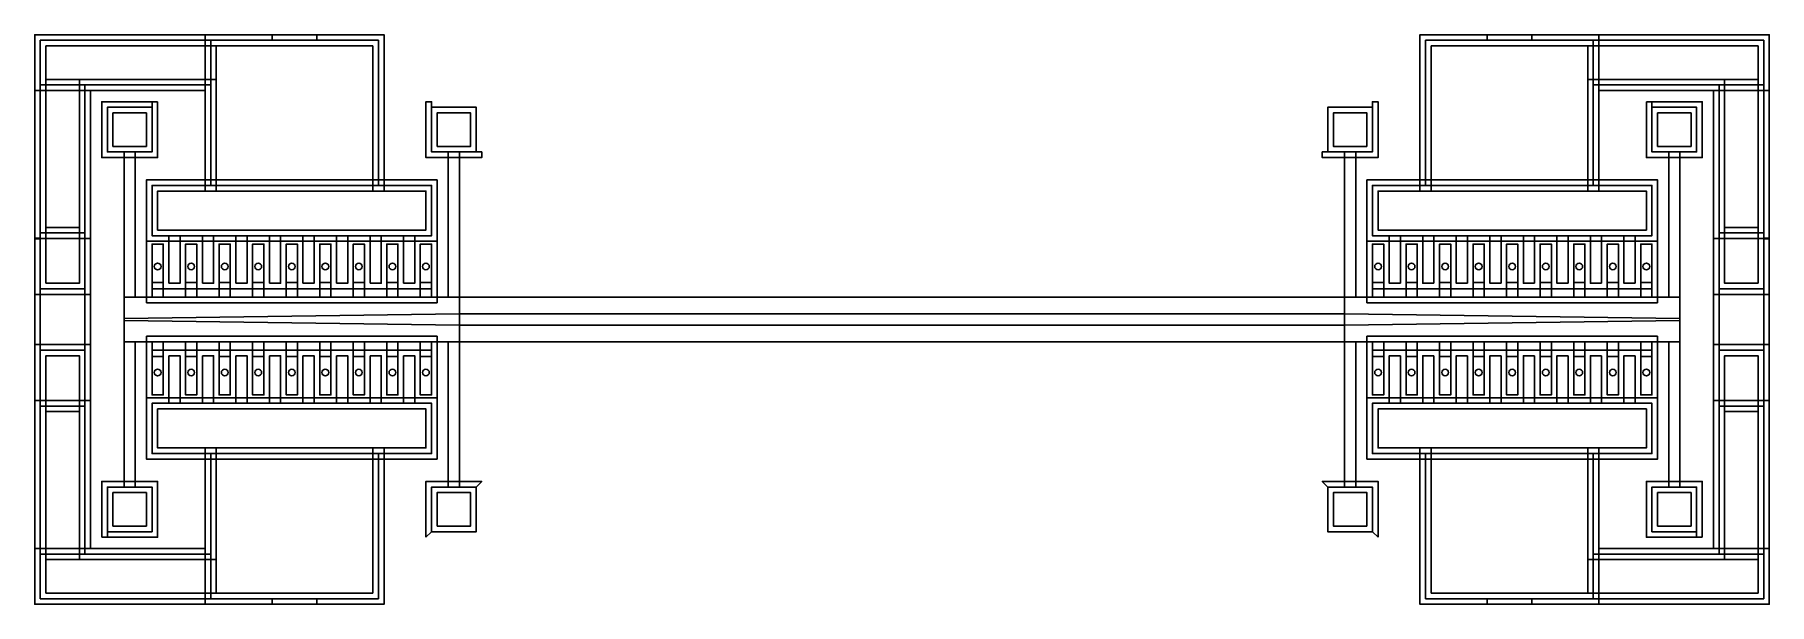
# Model space of a CAD drawing. Extents: x -46 to 109, y 9 to 60.
import ezdxf

# ---------------------------------------------------------------- set-up
doc = ezdxf.new("R2010")
doc.units = 0
for name, color, linetype in [('Oxide_FTE_drawing', 7, 'CONTINUOUS'), ('Oxide_PTE_drawing', 7, 'CONTINUOUS'), ('Poly_FTE', 7, 'CONTINUOUS'), ('Poly_PTE', 7, 'CONTINUOUS'), ('Si_FTE', 7, 'CONTINUOUS')]:
    doc.layers.add(name, color=color, linetype=linetype)

msp = doc.modelspace()

# ---------------------------------------------------------------- linework, layer by layer
at = {"layer": 'Oxide_FTE_drawing'}
for points in [[(-44.891, 56.147), (-29.641, 56.147), (-29.641, 59.147), (-44.891, 59.147)], [(-29.641, 46.147), (-15.641, 46.147), (-15.641, 59.147), (-29.641, 59.147)], [(93.042, 46.147), (79.042, 46.147), (79.042, 59.147), (93.042, 59.147)], [(108.292, 56.147), (93.042, 56.147), (93.042, 59.147), (108.292, 59.147)], [(-44.891, 42.897), (-41.891, 42.897), (-41.891, 56.147), (-44.891, 56.147)], [(108.292, 42.897), (105.292, 42.897), (105.292, 56.147), (108.292, 56.147)], [(-35.891, 53.147), (-38.891, 53.147), (-38.891, 50.147), (-35.891, 50.147)], [(-9.891, 50.147), (-6.891, 50.147), (-6.891, 53.147), (-9.891, 53.147)], [(73.292, 50.147), (70.292, 50.147), (70.292, 53.147), (73.292, 53.147)], [(99.292, 53.147), (102.292, 53.147), (102.292, 50.147), (99.292, 50.147)], [(-34.891, 42.647), (-10.891, 42.647), (-10.891, 46.147), (-34.891, 46.147)], [(98.292, 42.647), (74.292, 42.647), (74.292, 46.147), (98.292, 46.147)], [(-44.891, 37.897), (-41.891, 37.897), (-41.891, 42.897), (-44.891, 42.897)], [(108.292, 37.897), (105.292, 37.897), (105.292, 42.897), (108.292, 42.897)], [(-44.891, 26.397), (-41.891, 26.397), (-41.891, 31.397), (-44.891, 31.397)], [(108.292, 26.397), (105.292, 26.397), (105.292, 31.397), (108.292, 31.397)], [(-44.891, 26.397), (-41.891, 26.397), (-41.891, 13.147), (-44.891, 13.147)], [(-34.891, 26.647), (-10.891, 26.647), (-10.891, 23.147), (-34.891, 23.147)], [(98.292, 26.647), (74.292, 26.647), (74.292, 23.147), (98.292, 23.147)], [(108.292, 26.397), (105.292, 26.397), (105.292, 13.147), (108.292, 13.147)], [(-29.641, 23.147), (-15.641, 23.147), (-15.641, 10.147), (-29.641, 10.147)], [(93.042, 23.147), (79.042, 23.147), (79.042, 10.147), (93.042, 10.147)], [(-38.891, 16.147), (-35.891, 16.147), (-35.891, 19.147), (-38.891, 19.147)], [(-9.891, 16.147), (-6.891, 16.147), (-6.891, 19.147), (-9.891, 19.147)], [(73.292, 16.147), (70.292, 16.147), (70.292, 19.147), (73.292, 19.147)], [(102.292, 16.147), (99.292, 16.147), (99.292, 19.147), (102.292, 19.147)], [(-44.891, 13.147), (-29.641, 13.147), (-29.641, 10.147), (-44.891, 10.147)], [(108.292, 13.147), (93.042, 13.147), (93.042, 10.147), (108.292, 10.147)]]:
    msp.add_lwpolyline(points, close=True, dxfattribs=at)
at = {"layer": 'Oxide_PTE_drawing'}
for centre in [(-34.891, 39.397), (-31.891, 39.397), (-28.891, 39.397), (-25.891, 39.397), (-22.891, 39.397), (-19.891, 39.397), (-16.891, 39.397), (-13.891, 39.397), (-10.891, 39.397), (74.292, 39.397), (77.292, 39.397), (80.292, 39.397), (83.292, 39.397), (86.292, 39.397), (89.292, 39.397), (92.292, 39.397), (95.292, 39.397), (98.292, 39.397), (-34.891, 29.897), (-31.891, 29.897), (-28.891, 29.897), (-25.891, 29.897), (-22.891, 29.897), (-19.891, 29.897), (-16.891, 29.897), (-13.891, 29.897), (-10.891, 29.897), (74.292, 29.897), (77.292, 29.897), (80.292, 29.897), (83.292, 29.897), (86.292, 29.897), (89.292, 29.897), (92.292, 29.897), (95.292, 29.897), (98.292, 29.897)]:
    msp.add_circle(centre, 0.3, dxfattribs=at)
at = {"layer": 'Poly_FTE'}
for points in [[(-45.391, 55.647), (-30.141, 55.647), (-30.141, 59.647), (-45.391, 59.647)], [(-30.141, 46.647), (-15.141, 46.647), (-15.141, 59.647), (-30.141, 59.647)], [(93.542, 46.647), (78.542, 46.647), (78.542, 59.647), (93.542, 59.647)], [(108.792, 55.647), (93.542, 55.647), (93.542, 59.647), (108.792, 59.647)], [(-45.391, 42.397), (-41.391, 42.397), (-41.391, 55.647), (-45.391, 55.647)], [(108.792, 42.397), (104.792, 42.397), (104.792, 55.647), (108.792, 55.647)], [(-35.391, 53.647), (-39.391, 53.647), (-39.391, 49.647), (-35.391, 49.647)], [(-10.391, 49.647), (-6.391, 49.647), (-6.391, 53.647), (-10.391, 53.647)], [(73.792, 49.647), (69.792, 49.647), (69.792, 53.647), (73.792, 53.647)], [(98.792, 53.647), (102.792, 53.647), (102.792, 49.647), (98.792, 49.647)], [(-36.891, 49.647), (-37.891, 49.647), (-37.891, 36.647), (-36.891, 36.647)], [(-8.891, 36.647), (-7.891, 36.647), (-7.891, 49.647), (-8.891, 49.647)], [(72.292, 36.647), (71.292, 36.647), (71.292, 49.647), (72.292, 49.647)], [(100.292, 49.647), (101.292, 49.647), (101.292, 36.647), (100.292, 36.647)], [(-35.391, 42.147), (-10.391, 42.147), (-10.391, 46.647), (-35.391, 46.647)], [(98.792, 42.147), (73.792, 42.147), (73.792, 46.647), (98.792, 46.647)], [(-45.391, 37.397), (-41.391, 37.397), (-41.391, 42.397), (-45.391, 42.397)], [(-33.891, 37.897), (-32.891, 37.897), (-32.891, 42.147), (-33.891, 42.147)], [(-30.891, 37.897), (-29.891, 37.897), (-29.891, 42.147), (-30.891, 42.147)], [(-27.891, 37.897), (-26.891, 37.897), (-26.891, 42.147), (-27.891, 42.147)], [(-24.891, 37.897), (-23.891, 37.897), (-23.891, 42.147), (-24.891, 42.147)], [(-21.891, 37.897), (-20.891, 37.897), (-20.891, 42.147), (-21.891, 42.147)], [(-18.891, 37.897), (-17.891, 37.897), (-17.891, 42.147), (-18.891, 42.147)], [(-15.891, 37.897), (-14.891, 37.897), (-14.891, 42.147), (-15.891, 42.147)], [(-12.891, 37.897), (-11.891, 37.897), (-11.891, 42.147), (-12.891, 42.147)], [(76.292, 37.897), (75.292, 37.897), (75.292, 42.147), (76.292, 42.147)], [(79.292, 37.897), (78.292, 37.897), (78.292, 42.147), (79.292, 42.147)], [(82.292, 37.897), (81.292, 37.897), (81.292, 42.147), (82.292, 42.147)], [(85.292, 37.897), (84.292, 37.897), (84.292, 42.147), (85.292, 42.147)], [(88.292, 37.897), (87.292, 37.897), (87.292, 42.147), (88.292, 42.147)], [(91.292, 37.897), (90.292, 37.897), (90.292, 42.147), (91.292, 42.147)], [(94.292, 37.897), (93.292, 37.897), (93.292, 42.147), (94.292, 42.147)], [(97.292, 37.897), (96.292, 37.897), (96.292, 42.147), (97.292, 42.147)], [(108.792, 37.397), (104.792, 37.397), (104.792, 42.397), (108.792, 42.397)], [(-35.391, 37.397), (-34.391, 37.397), (-34.391, 41.397), (-35.391, 41.397)], [(-32.391, 37.397), (-31.391, 37.397), (-31.391, 41.397), (-32.391, 41.397)], [(-29.391, 37.397), (-28.391, 37.397), (-28.391, 41.397), (-29.391, 41.397)], [(-26.391, 37.397), (-25.391, 37.397), (-25.391, 41.397), (-26.391, 41.397)], [(-23.391, 37.397), (-22.391, 37.397), (-22.391, 41.397), (-23.391, 41.397)], [(-20.391, 37.397), (-19.391, 37.397), (-19.391, 41.397), (-20.391, 41.397)], [(-17.391, 37.397), (-16.391, 37.397), (-16.391, 41.397), (-17.391, 41.397)], [(-14.391, 37.397), (-13.391, 37.397), (-13.391, 41.397), (-14.391, 41.397)], [(-11.391, 37.397), (-10.391, 37.397), (-10.391, 41.397), (-11.391, 41.397)], [(74.792, 37.397), (73.792, 37.397), (73.792, 41.397), (74.792, 41.397)], [(77.792, 37.397), (76.792, 37.397), (76.792, 41.397), (77.792, 41.397)], [(80.792, 37.397), (79.792, 37.397), (79.792, 41.397), (80.792, 41.397)], [(83.792, 37.397), (82.792, 37.397), (82.792, 41.397), (83.792, 41.397)], [(86.792, 37.397), (85.792, 37.397), (85.792, 41.397), (86.792, 41.397)], [(89.792, 37.397), (88.792, 37.397), (88.792, 41.397), (89.792, 41.397)], [(92.792, 37.397), (91.792, 37.397), (91.792, 41.397), (92.792, 41.397)], [(95.792, 37.397), (94.792, 37.397), (94.792, 41.397), (95.792, 41.397)], [(98.792, 37.397), (97.792, 37.397), (97.792, 41.397), (98.792, 41.397)], [(-45.391, 31.897), (-41.391, 31.897), (-41.391, 37.397), (-45.391, 37.397)], [(-35.391, 36.647), (-34.391, 36.647), (-34.391, 37.947), (-35.391, 37.947)], [(-35.391, 36.647), (-10.391, 36.647), (-10.391, 37.397), (-35.391, 37.397)], [(-32.391, 36.647), (-31.391, 36.647), (-31.391, 37.947), (-32.391, 37.947)], [(-29.391, 36.647), (-28.391, 36.647), (-28.391, 37.947), (-29.391, 37.947)], [(-26.391, 36.647), (-25.391, 36.647), (-25.391, 37.947), (-26.391, 37.947)], [(-23.391, 36.647), (-22.391, 36.647), (-22.391, 37.947), (-23.391, 37.947)], [(-20.391, 36.647), (-19.391, 36.647), (-19.391, 37.947), (-20.391, 37.947)], [(-17.391, 36.647), (-16.391, 36.647), (-16.391, 37.947), (-17.391, 37.947)], [(-14.391, 36.647), (-13.391, 36.647), (-13.391, 37.947), (-14.391, 37.947)], [(-11.391, 36.647), (-10.391, 36.647), (-10.391, 37.947), (-11.391, 37.947)], [(74.792, 36.647), (73.792, 36.647), (73.792, 37.947), (74.792, 37.947)], [(98.792, 36.647), (73.792, 36.647), (73.792, 37.397), (98.792, 37.397)], [(77.792, 36.647), (76.792, 36.647), (76.792, 37.947), (77.792, 37.947)], [(80.792, 36.647), (79.792, 36.647), (79.792, 37.947), (80.792, 37.947)], [(83.792, 36.647), (82.792, 36.647), (82.792, 37.947), (83.792, 37.947)], [(86.792, 36.647), (85.792, 36.647), (85.792, 37.947), (86.792, 37.947)], [(89.792, 36.647), (88.792, 36.647), (88.792, 37.947), (89.792, 37.947)], [(92.792, 36.647), (91.792, 36.647), (91.792, 37.947), (92.792, 37.947)], [(95.792, 36.647), (94.792, 36.647), (94.792, 37.947), (95.792, 37.947)], [(98.792, 36.647), (97.792, 36.647), (97.792, 37.947), (98.792, 37.947)], [(108.792, 31.897), (104.792, 31.897), (104.792, 37.397), (108.792, 37.397)], [(-37.891, 32.647), (-7.891, 32.647), (-7.891, 36.647), (-37.891, 36.647)], [(-7.891, 32.647), (71.292, 32.647), (71.292, 36.647), (-7.891, 36.647)], [(101.292, 32.647), (71.292, 32.647), (71.292, 36.647), (101.292, 36.647)], [(-37.891, 19.647), (-36.891, 19.647), (-36.891, 32.647), (-37.891, 32.647)], [(-35.391, 32.647), (-10.391, 32.647), (-10.391, 31.897), (-35.391, 31.897)], [(-35.391, 32.647), (-34.391, 32.647), (-34.391, 31.347), (-35.391, 31.347)], [(-32.391, 32.647), (-31.391, 32.647), (-31.391, 31.347), (-32.391, 31.347)], [(-29.391, 32.647), (-28.391, 32.647), (-28.391, 31.347), (-29.391, 31.347)], [(-26.391, 32.647), (-25.391, 32.647), (-25.391, 31.347), (-26.391, 31.347)], [(-23.391, 32.647), (-22.391, 32.647), (-22.391, 31.347), (-23.391, 31.347)], [(-20.391, 32.647), (-19.391, 32.647), (-19.391, 31.347), (-20.391, 31.347)], [(-17.391, 32.647), (-16.391, 32.647), (-16.391, 31.347), (-17.391, 31.347)], [(-14.391, 32.647), (-13.391, 32.647), (-13.391, 31.347), (-14.391, 31.347)], [(-11.391, 32.647), (-10.391, 32.647), (-10.391, 31.347), (-11.391, 31.347)], [(-8.891, 19.647), (-7.891, 19.647), (-7.891, 32.647), (-8.891, 32.647)], [(72.292, 19.647), (71.292, 19.647), (71.292, 32.647), (72.292, 32.647)], [(98.792, 32.647), (73.792, 32.647), (73.792, 31.897), (98.792, 31.897)], [(74.792, 32.647), (73.792, 32.647), (73.792, 31.347), (74.792, 31.347)], [(77.792, 32.647), (76.792, 32.647), (76.792, 31.347), (77.792, 31.347)], [(80.792, 32.647), (79.792, 32.647), (79.792, 31.347), (80.792, 31.347)], [(83.792, 32.647), (82.792, 32.647), (82.792, 31.347), (83.792, 31.347)], [(86.792, 32.647), (85.792, 32.647), (85.792, 31.347), (86.792, 31.347)], [(89.792, 32.647), (88.792, 32.647), (88.792, 31.347), (89.792, 31.347)], [(92.792, 32.647), (91.792, 32.647), (91.792, 31.347), (92.792, 31.347)], [(95.792, 32.647), (94.792, 32.647), (94.792, 31.347), (95.792, 31.347)], [(98.792, 32.647), (97.792, 32.647), (97.792, 31.347), (98.792, 31.347)], [(101.292, 19.647), (100.292, 19.647), (100.292, 32.647), (101.292, 32.647)], [(-45.391, 26.897), (-41.391, 26.897), (-41.391, 31.897), (-45.391, 31.897)], [(-35.391, 31.897), (-34.391, 31.897), (-34.391, 27.897), (-35.391, 27.897)], [(-33.891, 31.397), (-32.891, 31.397), (-32.891, 27.147), (-33.891, 27.147)], [(-32.391, 31.897), (-31.391, 31.897), (-31.391, 27.897), (-32.391, 27.897)], [(-30.891, 31.397), (-29.891, 31.397), (-29.891, 27.147), (-30.891, 27.147)], [(-29.391, 31.897), (-28.391, 31.897), (-28.391, 27.897), (-29.391, 27.897)], [(-27.891, 31.397), (-26.891, 31.397), (-26.891, 27.147), (-27.891, 27.147)], [(-26.391, 31.897), (-25.391, 31.897), (-25.391, 27.897), (-26.391, 27.897)], [(-24.891, 31.397), (-23.891, 31.397), (-23.891, 27.147), (-24.891, 27.147)], [(-23.391, 31.897), (-22.391, 31.897), (-22.391, 27.897), (-23.391, 27.897)], [(-21.891, 31.397), (-20.891, 31.397), (-20.891, 27.147), (-21.891, 27.147)], [(-20.391, 31.897), (-19.391, 31.897), (-19.391, 27.897), (-20.391, 27.897)], [(-18.891, 31.397), (-17.891, 31.397), (-17.891, 27.147), (-18.891, 27.147)], [(-17.391, 31.897), (-16.391, 31.897), (-16.391, 27.897), (-17.391, 27.897)], [(-15.891, 31.397), (-14.891, 31.397), (-14.891, 27.147), (-15.891, 27.147)], [(-14.391, 31.897), (-13.391, 31.897), (-13.391, 27.897), (-14.391, 27.897)], [(-12.891, 31.397), (-11.891, 31.397), (-11.891, 27.147), (-12.891, 27.147)], [(-11.391, 31.897), (-10.391, 31.897), (-10.391, 27.897), (-11.391, 27.897)], [(74.792, 31.897), (73.792, 31.897), (73.792, 27.897), (74.792, 27.897)], [(76.292, 31.397), (75.292, 31.397), (75.292, 27.147), (76.292, 27.147)], [(77.792, 31.897), (76.792, 31.897), (76.792, 27.897), (77.792, 27.897)], [(79.292, 31.397), (78.292, 31.397), (78.292, 27.147), (79.292, 27.147)], [(80.792, 31.897), (79.792, 31.897), (79.792, 27.897), (80.792, 27.897)], [(82.292, 31.397), (81.292, 31.397), (81.292, 27.147), (82.292, 27.147)], [(83.792, 31.897), (82.792, 31.897), (82.792, 27.897), (83.792, 27.897)], [(85.292, 31.397), (84.292, 31.397), (84.292, 27.147), (85.292, 27.147)], [(86.792, 31.897), (85.792, 31.897), (85.792, 27.897), (86.792, 27.897)], [(88.292, 31.397), (87.292, 31.397), (87.292, 27.147), (88.292, 27.147)], [(89.792, 31.897), (88.792, 31.897), (88.792, 27.897), (89.792, 27.897)], [(91.292, 31.397), (90.292, 31.397), (90.292, 27.147), (91.292, 27.147)], [(92.792, 31.897), (91.792, 31.897), (91.792, 27.897), (92.792, 27.897)], [(94.292, 31.397), (93.292, 31.397), (93.292, 27.147), (94.292, 27.147)], [(95.792, 31.897), (94.792, 31.897), (94.792, 27.897), (95.792, 27.897)], [(97.292, 31.397), (96.292, 31.397), (96.292, 27.147), (97.292, 27.147)], [(98.792, 31.897), (97.792, 31.897), (97.792, 27.897), (98.792, 27.897)], [(108.792, 26.897), (104.792, 26.897), (104.792, 31.897), (108.792, 31.897)], [(-45.391, 26.897), (-41.391, 26.897), (-41.391, 13.647), (-45.391, 13.647)], [(-35.391, 27.147), (-10.391, 27.147), (-10.391, 22.647), (-35.391, 22.647)], [(98.792, 27.147), (73.792, 27.147), (73.792, 22.647), (98.792, 22.647)], [(108.792, 26.897), (104.792, 26.897), (104.792, 13.647), (108.792, 13.647)], [(-30.141, 22.647), (-15.141, 22.647), (-15.141, 9.647), (-30.141, 9.647)], [(93.542, 22.647), (78.542, 22.647), (78.542, 9.647), (93.542, 9.647)], [(-39.391, 15.647), (-35.391, 15.647), (-35.391, 19.647), (-39.391, 19.647)], [(-10.391, 15.647), (-6.391, 15.647), (-6.391, 19.647), (-10.391, 19.647)], [(73.792, 15.647), (69.792, 15.647), (69.792, 19.647), (73.792, 19.647)], [(102.792, 15.647), (98.792, 15.647), (98.792, 19.647), (102.792, 19.647)], [(-45.391, 13.647), (-30.141, 13.647), (-30.141, 9.647), (-45.391, 9.647)], [(108.792, 13.647), (93.542, 13.647), (93.542, 9.647), (108.792, 9.647)]]:
    msp.add_lwpolyline(points, close=True, dxfattribs=at)
at = {"layer": 'Poly_PTE'}
for points in [[(-45.891, 55.147), (-30.641, 55.147), (-30.641, 60.147), (-45.891, 60.147)], [(-30.641, 46.147), (-14.641, 46.147), (-14.641, 60.147), (-30.641, 60.147)], [(94.042, 46.147), (78.042, 46.147), (78.042, 60.147), (94.042, 60.147)], [(109.292, 55.147), (94.042, 55.147), (94.042, 60.147), (109.292, 60.147)], [(-45.891, 41.897), (-40.891, 41.897), (-40.891, 55.147), (-45.891, 55.147)], [(109.292, 41.897), (104.292, 41.897), (104.292, 55.147), (109.292, 55.147)], [(-35.891, 36.147), (-9.891, 36.147), (-9.891, 47.147), (-35.891, 47.147)], [(99.292, 36.147), (73.292, 36.147), (73.292, 47.147), (99.292, 47.147)], [(-45.891, 36.897), (-40.891, 36.897), (-40.891, 41.897), (-45.891, 41.897)], [(109.292, 36.897), (104.292, 36.897), (104.292, 41.897), (109.292, 41.897)], [(-45.891, 32.397), (-40.891, 32.397), (-40.891, 36.897), (-45.891, 36.897)], [(109.292, 32.397), (104.292, 32.397), (104.292, 36.897), (109.292, 36.897)], [(-37.891, 34.722), (-7.891, 35.147), (-7.891, 34.147), (-37.891, 34.572)], [(-7.891, 34.147), (71.292, 34.147), (71.292, 35.147), (-7.891, 35.147)], [(101.292, 34.722), (71.292, 35.147), (71.292, 34.147), (101.292, 34.572)], [(-35.891, 33.147), (-9.891, 33.147), (-9.891, 22.147), (-35.891, 22.147)], [(99.292, 33.147), (73.292, 33.147), (73.292, 22.147), (99.292, 22.147)], [(-45.891, 27.396), (-40.891, 27.396), (-40.891, 32.397), (-45.891, 32.397)], [(109.292, 27.396), (104.292, 27.396), (104.292, 32.397), (109.292, 32.397)], [(-45.891, 27.397), (-40.891, 27.397), (-40.891, 14.147), (-45.891, 14.147)], [(109.292, 27.397), (104.292, 27.397), (104.292, 14.147), (109.292, 14.147)], [(-30.641, 23.147), (-14.641, 23.147), (-14.641, 9.147), (-30.641, 9.147)], [(94.042, 23.147), (78.042, 23.147), (78.042, 9.147), (94.042, 9.147)], [(-45.891, 14.147), (-30.641, 14.147), (-30.641, 9.147), (-45.891, 9.147)], [(109.292, 14.147), (94.042, 14.147), (94.042, 9.147), (109.292, 9.147)]]:
    msp.add_lwpolyline(points, close=True, dxfattribs=at)
at = {"layer": 'Si_FTE'}
for points in [[(-45.891, 55.147), (-45.391, 55.147), (-45.391, 59.647), (-30.641, 59.647), (-30.641, 60.147), (-45.891, 60.147)], [(-30.641, 59.647), (-24.641, 59.647), (-24.641, 60.147), (-30.641, 60.147)], [(-20.641, 59.647), (-15.141, 59.647), (-15.141, 46.647), (-14.641, 46.647), (-14.641, 60.147), (-20.641, 60.147)], [(84.042, 59.647), (78.542, 59.647), (78.542, 46.647), (78.042, 46.647), (78.042, 60.147), (84.042, 60.147)], [(94.042, 59.647), (88.042, 59.647), (88.042, 60.147), (94.042, 60.147)], [(109.292, 55.147), (108.792, 55.147), (108.792, 59.647), (94.042, 59.647), (94.042, 60.147), (109.292, 60.147)], [(-45.891, 41.897), (-45.391, 41.897), (-45.391, 55.147), (-45.891, 55.147)], [(-41.391, 55.147), (-30.641, 55.147), (-30.641, 55.647), (-41.391, 55.647)], [(-41.391, 41.897), (-40.891, 41.897), (-40.891, 55.147), (-41.391, 55.147)], [(-30.641, 46.647), (-30.141, 46.647), (-30.141, 55.647), (-30.641, 55.647)], [(94.042, 46.647), (93.542, 46.647), (93.542, 55.647), (94.042, 55.647)], [(104.792, 55.147), (94.042, 55.147), (94.042, 55.647), (104.792, 55.647)], [(104.792, 41.897), (104.292, 41.897), (104.292, 55.147), (104.792, 55.147)], [(109.292, 41.897), (108.792, 41.897), (108.792, 55.147), (109.292, 55.147)], [(-34.891, 54.147), (-35.391, 54.147), (-35.391, 49.647), (-39.391, 49.647), (-39.391, 53.647), (-35.391, 53.647), (-35.391, 54.147), (-39.891, 54.147), (-39.891, 49.147), (-34.891, 49.147)], [(-5.891, 49.647), (-10.391, 49.647), (-10.391, 54.147), (-10.891, 54.147), (-10.891, 49.147), (-5.891, 49.147)], [(69.292, 49.647), (73.792, 49.647), (73.792, 54.147), (74.292, 54.147), (74.292, 49.147), (69.292, 49.147)], [(98.292, 54.147), (98.792, 54.147), (98.792, 49.647), (102.792, 49.647), (102.792, 53.647), (98.792, 53.647), (98.792, 54.147), (103.292, 54.147), (103.292, 49.147), (98.292, 49.147)], [(-35.891, 41.647), (-9.891, 41.647), (-9.891, 47.147), (-15.141, 47.147), (-15.141, 46.647), (-10.391, 46.647), (-10.391, 42.147), (-35.391, 42.147), (-35.391, 46.647), (-30.141, 46.647), (-30.141, 47.147), (-35.891, 47.147)], [(99.292, 41.647), (73.292, 41.647), (73.292, 47.147), (78.542, 47.147), (78.542, 46.647), (73.792, 46.647), (73.792, 42.147), (98.792, 42.147), (98.792, 46.647), (93.542, 46.647), (93.542, 47.147), (99.292, 47.147)], [(-45.891, 41.867), (-45.391, 41.867), (-45.391, 41.938), (-45.891, 41.938)], [(109.292, 41.867), (108.792, 41.867), (108.792, 41.938), (109.292, 41.938)], [(-45.891, 36.897), (-40.891, 36.897), (-40.891, 41.897), (-41.391, 41.897), (-41.391, 37.397), (-45.391, 37.397), (-45.391, 41.897), (-45.891, 41.897)], [(109.292, 36.897), (104.292, 36.897), (104.292, 41.897), (104.792, 41.897), (104.792, 37.397), (108.792, 37.397), (108.792, 41.897), (109.292, 41.897)], [(-45.891, 27.397), (-45.391, 27.397), (-45.391, 31.897), (-41.391, 31.897), (-41.391, 27.397), (-40.891, 27.397), (-40.891, 32.397), (-45.891, 32.397)], [(109.292, 27.397), (108.792, 27.397), (108.792, 31.897), (104.792, 31.897), (104.792, 27.397), (104.292, 27.397), (104.292, 32.397), (109.292, 32.397)], [(-45.891, 27.397), (-45.391, 27.397), (-45.391, 14.147), (-45.891, 14.147)], [(-41.391, 27.397), (-40.891, 27.397), (-40.891, 14.147), (-41.391, 14.147)], [(-35.891, 27.647), (-9.891, 27.647), (-9.891, 22.147), (-15.141, 22.147), (-15.141, 22.647), (-10.391, 22.647), (-10.391, 27.147), (-35.391, 27.147), (-35.391, 22.647), (-30.141, 22.647), (-30.141, 22.147), (-35.891, 22.147)], [(99.292, 27.647), (73.292, 27.647), (73.292, 22.147), (78.542, 22.147), (78.542, 22.647), (73.792, 22.647), (73.792, 27.147), (98.792, 27.147), (98.792, 22.647), (93.542, 22.647), (93.542, 22.147), (99.292, 22.147)], [(104.792, 27.397), (104.292, 27.397), (104.292, 14.147), (104.792, 14.147)], [(109.292, 27.397), (108.792, 27.397), (108.792, 14.147), (109.292, 14.147)], [(-30.641, 22.647), (-30.141, 22.647), (-30.141, 13.647), (-30.641, 13.647)], [(-20.641, 9.647), (-15.141, 9.647), (-15.141, 22.647), (-14.641, 22.647), (-14.641, 9.147), (-20.641, 9.147)], [(84.042, 9.647), (78.542, 9.647), (78.542, 22.647), (78.042, 22.647), (78.042, 9.147), (84.042, 9.147)], [(94.042, 22.647), (93.542, 22.647), (93.542, 13.647), (94.042, 13.647)], [(-39.891, 15.147), (-39.391, 15.147), (-39.391, 19.647), (-35.391, 19.647), (-35.391, 15.647), (-39.391, 15.647), (-39.391, 15.147), (-34.891, 15.147), (-34.891, 20.147), (-39.891, 20.147)], [(-10.891, 15.147), (-10.391, 15.647), (-10.391, 19.647), (-6.391, 19.647), (-5.891, 20.147), (-10.891, 20.147)], [(74.292, 15.147), (73.792, 15.647), (73.792, 19.647), (69.792, 19.647), (69.292, 20.147), (74.292, 20.147)], [(103.292, 15.147), (102.792, 15.147), (102.792, 19.647), (98.792, 19.647), (98.792, 15.647), (102.792, 15.647), (102.792, 15.147), (98.292, 15.147), (98.292, 20.147), (103.292, 20.147)], [(-45.891, 14.147), (-45.391, 14.147), (-45.391, 9.647), (-30.641, 9.647), (-30.641, 9.147), (-45.891, 9.147)], [(-41.391, 14.147), (-30.641, 14.147), (-30.641, 13.647), (-41.391, 13.647)], [(109.292, 14.147), (108.792, 14.147), (108.792, 9.647), (94.042, 9.647), (94.042, 9.147), (109.292, 9.147)], [(104.792, 14.147), (94.042, 14.147), (94.042, 13.647), (104.792, 13.647)], [(-30.641, 9.647), (-24.641, 9.647), (-24.641, 9.147), (-30.641, 9.147)], [(94.042, 9.647), (88.042, 9.647), (88.042, 9.147), (94.042, 9.147)]]:
    msp.add_lwpolyline(points, close=True, dxfattribs=at)

doc.saveas('drawing.dxf')
